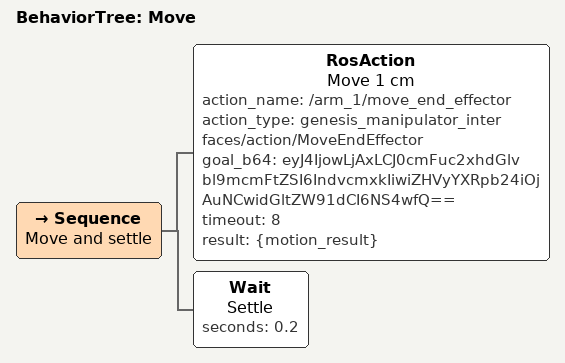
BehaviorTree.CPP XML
<root BTCPP_format="4" main_tree_to_execute="Move">
  <BehaviorTree ID="Move">
    <Sequence name="Move and settle">
      <RosAction name="Move 1 cm" action_name="/arm_1/move_end_effector"
        action_type="genesis_manipulator_interfaces/action/MoveEndEffector"
        goal_b64="eyJ4IjowLjAxLCJ0cmFuc2xhdGlvbl9mcmFtZSI6IndvcmxkIiwiZHVyYXRpb24iOjAuNCwidGltZW91dCI6NS4wfQ=="
        timeout="8" result="{motion_result}"/>
      <Wait name="Settle" seconds="0.2"/>
    </Sequence>
  </BehaviorTree>
</root>
